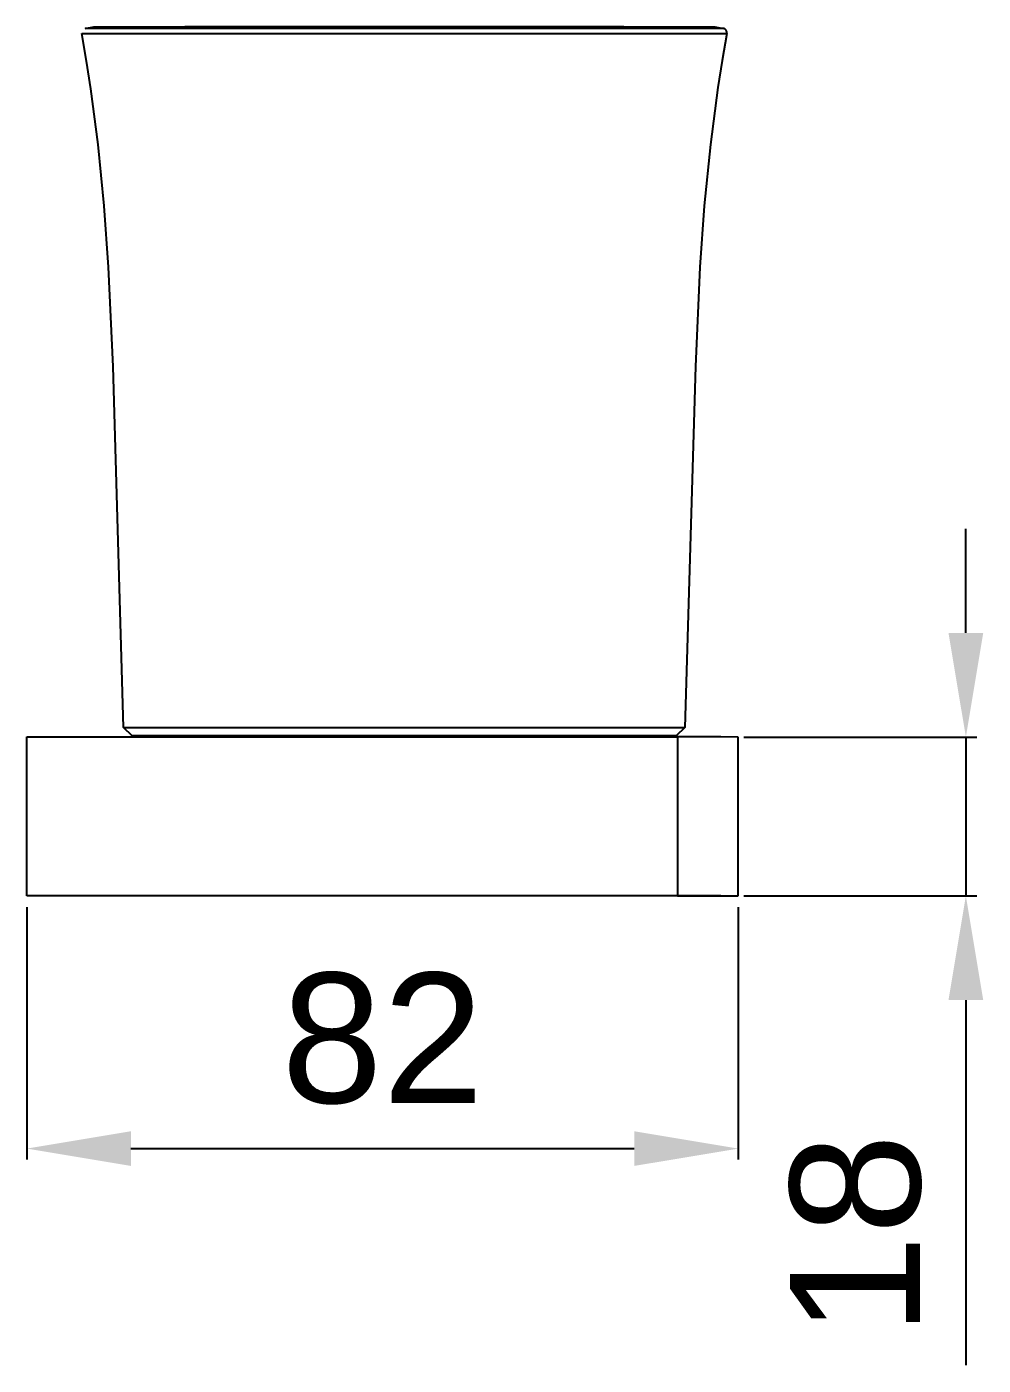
# Model space of a CAD drawing. Header units: millimetres. Extents: x 2164 to 3264, y 1200 to 2685.
# Drawn here: x 2576.3 to 2686.5, y 1882.9 to 2037.2 of the extents above; entities that cross this region are included whole.
import ezdxf

# ---------------------------------------------------------------- set-up
doc = ezdxf.new("R2010")
doc.units = ezdxf.units.MM
doc.layers.add('DIM2', color=3, linetype='Continuous')
doc.layers.add('main', color=7, linetype='Continuous')
doc.styles.get("Standard").update_dxf_attribs({"font": 'arial.ttf'})
doc.dimstyles.new('ISO-25', dxfattribs={"dimtxt": 2.5, "dimasz": 2.5, "dimexe": 1.25, "dimexo": 0.625, "dimtad": 1, "dimtxsty": 'Standard', "dimcen": 2.5, "dimadec": 0, "dimazin": 0, "dimtfac": 1, "dimtmove": 0, "dimatfit": 3, "dimfxl": 1, "dimarcsym": 0})

# ---------------------------------------------------------------- blocks, each defined once
blk = doc.blocks.new('*D48')
at = {"layer": 'Defpoints', "color": 0, "transparency": 16777216}
for p in [(2576.28, 1936.33), (2658.28, 1936.33), (2658.28, 1907.87)]:
    blk.add_point(p, dxfattribs=at)
at = {"layer": 'DIM2', "color": 0, "lineweight": -2, "transparency": 16777216}
for p, q in [((2576.28, 1935.71), (2576.28, 1906.62)), ((2658.28, 1935.71), (2658.28, 1906.62)), ((2588.28, 1907.87), (2646.28, 1907.87))]:
    blk.add_line(p, q, dxfattribs=at)
at = {"layer": 'DIM2', "color": 0, "transparency": 16777216}
for points in [[(2588.28, 1909.87), (2588.28, 1905.87), (2576.28, 1907.87)], [(2646.28, 1909.87), (2646.28, 1905.87), (2658.28, 1907.87)]]:
    blk.add_solid(points, dxfattribs=at)
at = {"layer": 'DIM2', "color": 0, "transparency": 16777216, "insert": (2617.28, 1920.53), "char_height": 15, "attachment_point": 5}
blk.add_mtext('82', dxfattribs=at)
blk = doc.blocks.new('*D58')
at = {"layer": 'Defpoints', "color": 0, "transparency": 16777216}
for p in [(2658.28, 1955.32), (2658.28, 1937), (2684.5, 1937)]:
    blk.add_point(p, dxfattribs=at)
at = {"layer": 'DIM2', "color": 0, "lineweight": -2, "transparency": 16777216}
for p, q in [((2684.5, 1967.32), (2684.5, 1979.32)), ((2658.91, 1955.32), (2685.75, 1955.32)), ((2684.5, 1955.32), (2684.5, 1937)), ((2658.91, 1937), (2685.75, 1937)), ((2684.5, 1925), (2684.5, 1882.89))]:
    blk.add_line(p, q, dxfattribs=at)
at = {"layer": 'DIM2', "color": 0, "transparency": 16777216}
for points in [[(2682.5, 1967.32), (2686.5, 1967.32), (2684.5, 1955.32)], [(2682.5, 1925), (2686.5, 1925), (2684.5, 1937)]]:
    blk.add_solid(points, dxfattribs=at)
at = {"layer": 'DIM2', "color": 0, "transparency": 16777216, "insert": (2671.84, 1897.95), "char_height": 15, "attachment_point": 5, "rotation": 90}
blk.add_mtext('18', dxfattribs=at)

msp = doc.modelspace()

# ---------------------------------------------------------------- linework, layer by layer
at = {"layer": 'main'}
for p, q in [((2583.02, 2037.01), (2584, 2037.19)), ((2656.55, 2037.01), (2583.02, 2037.01)), ((2583.02, 2037.01), (2583.02, 2037.01)), ((2584, 2037.19), (2594.48, 2037.19)), ((2584.09, 2037.2), (2594.53, 2037.2)), ((2594.48, 2037.19), (2594.54, 2037.2)), ((2645.09, 2037.19), (2594.48, 2037.19)), ((2594.54, 2037.2), (2645.03, 2037.2)), ((2619.78, 2037.2), (2619.78, 2037.19)), ((2645.03, 2037.2), (2645.09, 2037.19)), ((2645.04, 2037.2), (2655.48, 2037.2)), ((2645.09, 2037.19), (2655.57, 2037.19)), ((2655.46, 2037.2), (2655.45, 2037.2)), ((2655.48, 2037.2), (2655.57, 2037.19)), ((2655.57, 2037.19), (2656.55, 2037.01)), ((2656.56, 2037.01), (2656.55, 2037.01)), ((2656.58, 2037), (2656.56, 2037.01)), ((2656.6, 2037), (2656.58, 2037)), ((2656.61, 2036.99), (2656.6, 2037)), ((2656.63, 2036.99), (2656.61, 2036.99)), ((2656.65, 2036.98), (2656.63, 2036.99)), ((2656.66, 2036.98), (2656.65, 2036.98)), ((2656.68, 2036.97), (2656.66, 2036.98)), ((2656.69, 2036.96), (2656.68, 2036.97)), ((2656.71, 2036.95), (2656.69, 2036.96)), ((2656.72, 2036.94), (2656.71, 2036.95)), ((2656.74, 2036.93), (2656.72, 2036.94)), ((2656.75, 2036.92), (2656.74, 2036.93)), ((2656.77, 2036.91), (2656.75, 2036.92)), ((2656.78, 2036.9), (2656.77, 2036.91)), ((2656.79, 2036.89), (2656.78, 2036.9)), ((2656.8, 2036.88), (2656.79, 2036.89)), ((2656.82, 2036.87), (2656.8, 2036.88)), ((2583.18, 2033.25), (2582.62, 2036.43)), ((2582.62, 2036.43), (2656.95, 2036.43)), ((2656.95, 2036.43), (2656.4, 2033.32)), ((2656.83, 2036.85), (2656.82, 2036.87)), ((2656.84, 2036.84), (2656.83, 2036.85)), ((2656.85, 2036.83), (2656.84, 2036.84)), ((2656.86, 2036.81), (2656.85, 2036.83)), ((2656.87, 2036.8), (2656.86, 2036.81)), ((2656.88, 2036.78), (2656.87, 2036.8)), ((2656.89, 2036.77), (2656.88, 2036.78)), ((2656.9, 2036.75), (2656.89, 2036.77)), ((2656.9, 2036.74), (2656.9, 2036.75)), ((2656.91, 2036.72), (2656.9, 2036.74)), ((2656.92, 2036.71), (2656.91, 2036.72)), ((2656.92, 2036.69), (2656.92, 2036.71)), ((2656.93, 2036.67), (2656.92, 2036.69)), ((2656.94, 2036.66), (2656.93, 2036.67)), ((2656.94, 2036.64), (2656.94, 2036.66)), ((2656.94, 2036.62), (2656.94, 2036.64)), ((2656.95, 2036.61), (2656.94, 2036.62)), ((2656.95, 2036.59), (2656.95, 2036.61)), ((2656.95, 2036.57), (2656.95, 2036.59)), ((2656.95, 2036.55), (2656.95, 2036.57)), ((2656.95, 2036.54), (2656.95, 2036.55)), ((2656.95, 2036.52), (2656.95, 2036.54)), ((2656.95, 2036.5), (2656.95, 2036.52)), ((2656.95, 2036.49), (2656.95, 2036.5)), ((2656.95, 2036.47), (2656.95, 2036.49)), ((2656.95, 2036.45), (2656.95, 2036.47)), ((2656.95, 2036.43), (2656.95, 2036.45)), ((2583.68, 2030.05), (2583.18, 2033.25)), ((2656.4, 2033.32), (2655.92, 2030.21)), ((2584.51, 2023.64), (2583.68, 2030.05)), ((2655.92, 2030.21), (2655.06, 2023.64)), ((2585.21, 2016.57), (2584.51, 2023.64)), ((2655.06, 2023.64), (2654.36, 2016.57)), ((2585.72, 2009.48), (2585.21, 2016.57)), ((2654.36, 2016.57), (2653.85, 2009.48)), ((2586.24, 1998.02), (2585.72, 2009.48)), ((2653.85, 2009.48), (2653.33, 1998.02)), ((2587.44, 1956.4), (2586.24, 1998.02)), ((2653.33, 1998.02), (2652.12, 1956.4)), ((2576.28, 1955.34), (2651.28, 1955.34)), ((2576.28, 1937), (2576.28, 1955.34)), ((2576.28, 1955), (2576.28, 1955.29)), ((2588.44, 1955.47), (2587.44, 1956.4)), ((2587.45, 1956.4), (2652.12, 1956.4)), ((2651.13, 1955.47), (2588.44, 1955.47)), ((2590.98, 1955.33), (2590.98, 1955.47)), ((2648.59, 1955.33), (2648.59, 1955.47)), ((2652.12, 1956.4), (2651.13, 1955.47)), ((2651.28, 1955.34), (2651.28, 1937)), ((2656.28, 1955.34), (2651.28, 1955.34)), ((2658.28, 1955.32), (2656.28, 1955.34)), ((2658.28, 1937), (2658.28, 1955.32)), ((2576.28, 1937.66), (2576.28, 1955)), ((2576.28, 1937.37), (2576.28, 1937.66)), ((2576.28, 1937.33), (2576.28, 1937.37)), ((2651.28, 1937), (2576.28, 1937)), ((2656.28, 1937), (2651.28, 1937)), ((2651.28, 1937), (2655.9, 1937)), ((2655.9, 1937), (2658.28, 1937))]:
    msp.add_line(p, q, dxfattribs=at)

# ---------------------------------------------------------------- dimensions: what is measured, and where the dimension line sits
at = {"layer": 'DIM2', "color": 3}
dim = msp.add_linear_dim(base=(2684.5, 1937), p1=(2658.28, 1955.32), p2=(2658.28, 1937), angle=90, dimstyle='ISO-25', override={"dimtxt": 15, "dimasz": 12, "dimgap": 5, "dimdec": 0, "dimtix": 0, "dimtmove": 0}, dxfattribs=at)
dim.commit()
dim.dimension.update_dxf_attribs({"geometry": '*D58', "text_midpoint": (2671.84, 1897.95)})
dim = msp.add_linear_dim(base=(2658.28, 1907.87), p1=(2576.28, 1936.33), p2=(2658.28, 1936.33), dimstyle='ISO-25', override={"dimtxt": 15, "dimasz": 12, "dimgap": 5, "dimdec": 0, "dimtix": 0, "dimtmove": 0}, dxfattribs=at)
dim.commit()
dim.dimension.update_dxf_attribs({"geometry": '*D48', "text_midpoint": (2617.28, 1920.53)})

doc.saveas('drawing.dxf')
